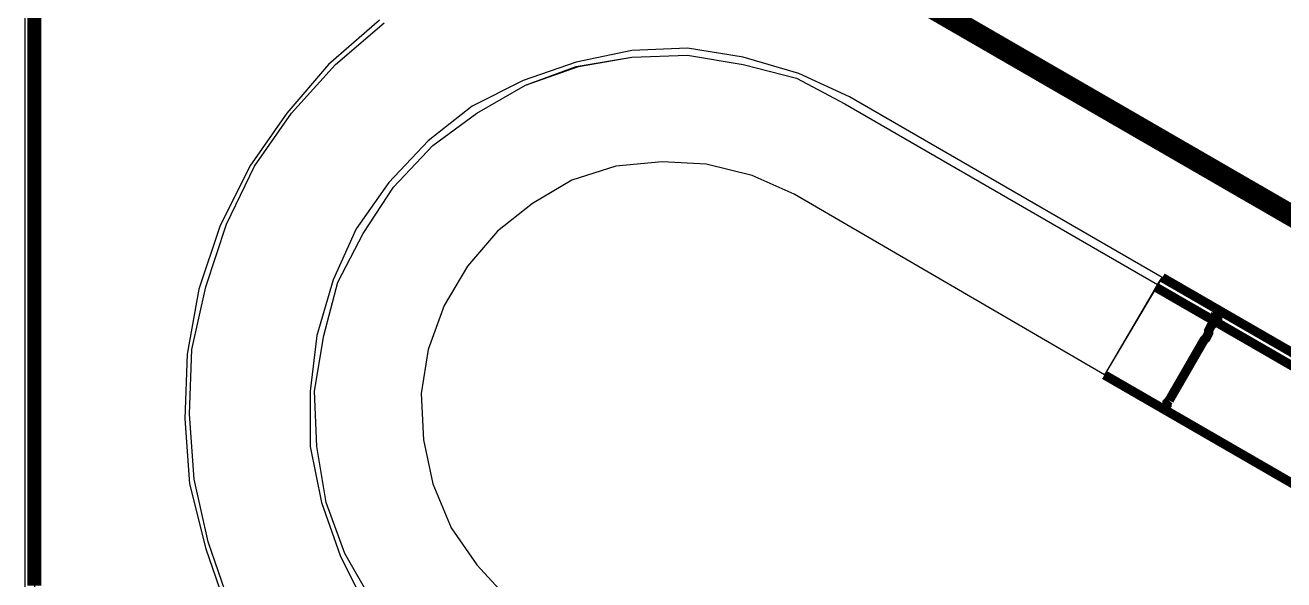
# Model space of a CAD drawing. Extents: x 0.1 to 11.6, y 0.3 to 16.2.
# Drawn here: x 5.285 to 6.191, y 10.038 to 10.436 of the extents above; entities that cross this region are included whole.
import ezdxf

# ---------------------------------------------------------------- set-up
doc = ezdxf.new("R2010")
doc.units = 0
doc.header["$MEASUREMENT"] = 0

msp = doc.modelspace()

# ---------------------------------------------------------------- linework, layer by layer
at = {"color": 0}
for p, q in [((5.285, 9.69168), (5.285, 11.135)), ((5.29167, 11.135), (5.29167, 9.69168)), ((5.53999, 10.44), (5.50331, 10.4083)), ((5.50836, 10.4083), (5.54335, 10.4383)), ((5.72168, 10.4183), (5.68164, 10.41)), ((5.76167, 10.42), (5.72168, 10.4183)), ((5.80165, 10.4134), (5.76167, 10.42)), ((5.50331, 10.4083), (5.47331, 10.3733)), ((5.47667, 10.3733), (5.50836, 10.4083)), ((5.68164, 10.41), (5.64333, 10.3967)), ((5.68164, 10.4067), (5.72168, 10.4134)), ((5.68332, 10.4067), (5.72168, 10.4134)), ((5.72168, 10.4134), (5.76167, 10.415)), ((5.72168, 10.4134), (5.76167, 10.415)), ((5.76167, 10.415), (5.80165, 10.4083)), ((5.76167, 10.415), (5.80165, 10.4083)), ((5.84169, 10.4017), (5.80165, 10.4134)), ((5.80165, 10.4083), (5.84, 10.3983)), ((5.80165, 10.4083), (5.84, 10.3983)), ((5.64501, 10.3933), (5.68164, 10.4067)), ((5.64501, 10.3933), (5.68332, 10.4067)), ((5.87831, 10.385), (5.84169, 10.4017)), ((5.64333, 10.3967), (5.60667, 10.3783)), ((5.61003, 10.3733), (5.64501, 10.3933)), ((5.61003, 10.3733), (5.64501, 10.3933)), ((5.84, 10.3983), (5.875, 10.38)), ((5.84, 10.3983), (5.875, 10.38)), ((6.10335, 10.255), (5.87831, 10.385)), ((5.47331, 10.3733), (5.44667, 10.335)), ((5.44997, 10.335), (5.47667, 10.3733)), ((5.60667, 10.3783), (5.57497, 10.3533)), ((5.57835, 10.35), (5.61003, 10.3733)), ((5.57835, 10.35), (5.61003, 10.3733)), ((5.875, 10.38), (6.09999, 10.25)), ((5.875, 10.38), (6.09999, 10.25)), ((5.57497, 10.3533), (5.54665, 10.3233)), ((5.55003, 10.32), (5.57835, 10.35)), ((5.55003, 10.32), (5.57835, 10.35)), ((5.74333, 10.3383), (5.71001, 10.335)), ((5.77501, 10.3366), (5.74333, 10.3383)), ((5.80832, 10.3283), (5.77501, 10.3366)), ((5.44667, 10.335), (5.42503, 10.2917)), ((5.43001, 10.2933), (5.44997, 10.335)), ((5.71001, 10.335), (5.67833, 10.325)), ((5.83832, 10.315), (5.80832, 10.3283)), ((5.54665, 10.3233), (5.52333, 10.29)), ((5.52832, 10.2867), (5.55003, 10.32)), ((5.52832, 10.2867), (5.55003, 10.32)), ((5.67833, 10.325), (5.65001, 10.3083)), ((6.06168, 10.185), (5.83832, 10.315)), ((5.65001, 10.3083), (5.625, 10.2884)), ((5.42503, 10.2917), (5.41, 10.2467)), ((5.41499, 10.2483), (5.43001, 10.2933)), ((5.52333, 10.29), (5.50667, 10.2533)), ((5.50999, 10.2517), (5.52832, 10.2867)), ((5.50999, 10.2517), (5.52832, 10.2867)), ((5.625, 10.2884), (5.60335, 10.2633)), ((5.60335, 10.2633), (5.58664, 10.235)), ((6.10335, 10.255), (6.06168, 10.185)), ((6.09999, 10.25), (6.10335, 10.255)), ((5.41, 10.2467), (5.40169, 10.2)), ((5.405, 10.2033), (5.41499, 10.2483)), ((5.50667, 10.2533), (5.49501, 10.2133)), ((5.5, 10.2133), (5.50999, 10.2517)), ((5.5, 10.2133), (5.50999, 10.2517)), ((6.09999, 10.25), (6.06168, 10.185)), ((5.58664, 10.235), (5.57497, 10.2033)), ((5.49501, 10.2133), (5.49001, 10.1733)), ((5.49333, 10.1733), (5.5, 10.2133)), ((5.49333, 10.1733), (5.5, 10.2133)), ((5.40169, 10.2), (5.40001, 10.1533)), ((5.40332, 10.1567), (5.405, 10.2033)), ((5.57497, 10.2033), (5.56999, 10.1717)), ((5.49001, 10.1733), (5.49001, 10.1334)), ((5.49501, 10.1334), (5.49333, 10.1733)), ((5.49501, 10.1334), (5.49333, 10.1733)), ((5.56999, 10.1717), (5.57167, 10.1383)), ((5.40668, 10.11), (5.40332, 10.1567)), ((5.40001, 10.1533), (5.40332, 10.1067)), ((5.57167, 10.1383), (5.57835, 10.1067)), ((5.49001, 10.1334), (5.49832, 10.0933)), ((5.50168, 10.0933), (5.49501, 10.1334)), ((5.50168, 10.0933), (5.49501, 10.1334)), ((5.41667, 10.065), (5.40668, 10.11)), ((5.40332, 10.1067), (5.41499, 10.06)), ((5.57835, 10.1067), (5.59169, 10.075)), ((5.49832, 10.0933), (5.51167, 10.055)), ((5.51497, 10.0566), (5.50168, 10.0933)), ((5.51497, 10.0566), (5.50168, 10.0933)), ((5.59169, 10.075), (5.61003, 10.0483)), ((5.43164, 10.0217), (5.41667, 10.065)), ((5.41499, 10.06), (5.43001, 10.0167)), ((5.51167, 10.055), (5.53, 10.0183)), ((5.535, 10.0217), (5.51497, 10.0566)), ((5.535, 10.0217), (5.51497, 10.0566)), ((5.61003, 10.0483), (5.63167, 10.025))]:
    msp.add_line(p, q, dxfattribs=at)
for points, const_width in [([(7.47999, 9.56168), (7.47999, 8.87999), (7.49669, 8.87999), (7.49669, 9.56168), (7.47999, 9.56168), (5.29497, 10.8233), (5.29497, 10.8217), (5.29335, 10.8217), (5.29335, 10.8184), (5.29167, 10.8167), (5.29167, 10.0333)], 0.01), ([(5.29167, 10.8167), (9.94336, 8.13167)], 0.00667), ([(9.90169, 8.06168), (9.90001, 8.06332), (6.10335, 10.255)], 0.00667), ([(9.89665, 8.05664), (6.09831, 10.2483)], 0.00667), ([(6.14165, 10.2233), (6.14165, 10.225), (6.14165, 10.2267), (6.14333, 10.2267), (6.14333, 10.2283), (6.14501, 10.23)], 0.00667), ([(6.14501, 10.23), (6.14665, 10.23)], 0.00667), ([(6.10835, 10.1667), (6.13336, 10.21), (6.13499, 10.2116), (6.13667, 10.215), (6.13667, 10.2167), (6.13835, 10.22), (6.13997, 10.2217), (6.13997, 10.2233), (6.14165, 10.2233)], 0.00667), ([(6.06168, 10.185), (9.86003, 7.99333), (9.90001, 8.06332)], 0.00667), ([(6.10499, 10.16), (6.10499, 10.1617), (6.10667, 10.1634), (6.10667, 10.165), (6.10835, 10.1667)], 0.00667)]:
    msp.add_lwpolyline(points, dxfattribs=dict(at, const_width=const_width))

doc.saveas('drawing.dxf')
